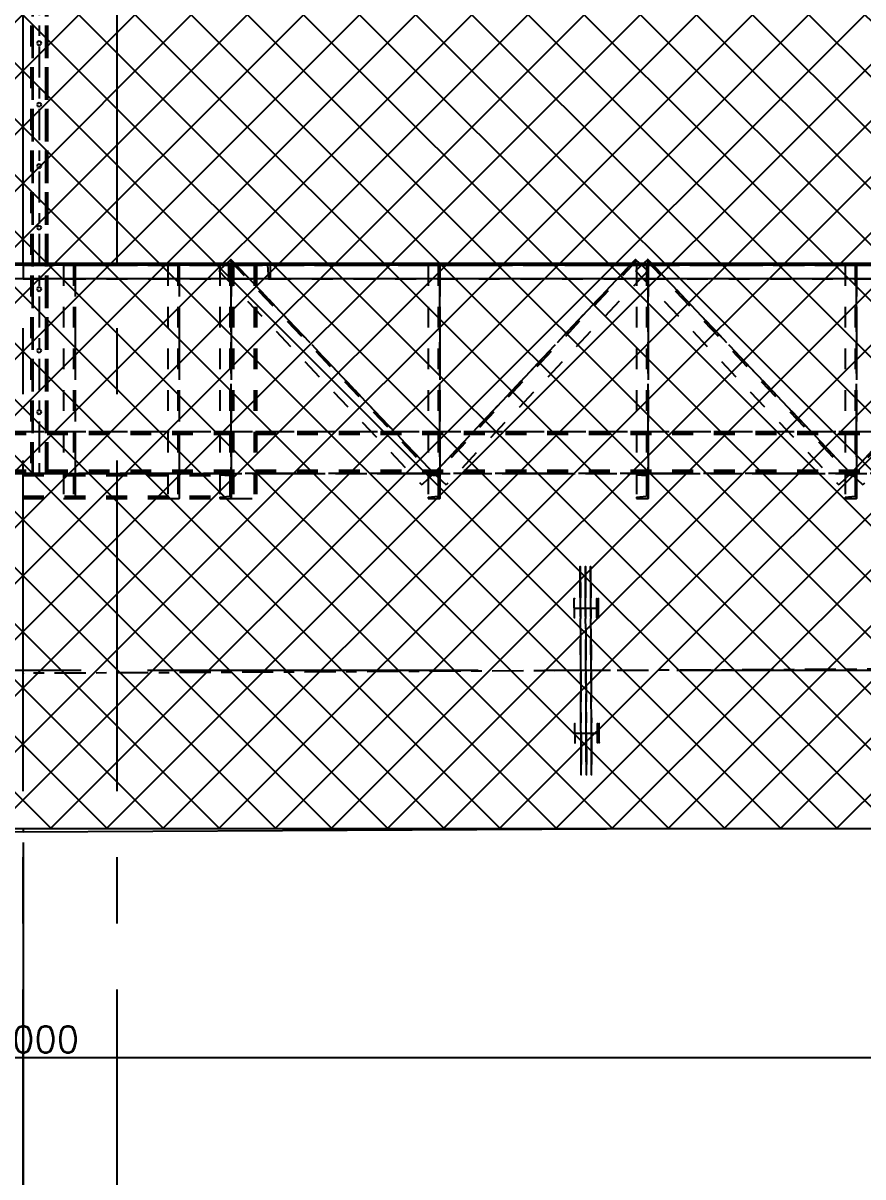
# Model space of a CAD drawing. Header units: millimetres. Extents: x 2368 to 8313, y 7493 to 11698.
# Drawn here: x 5216.6 to 5297.2, y 11022.9 to 11133.7 of the extents above; entities that cross this region are included whole.
import ezdxf

# ---------------------------------------------------------------- set-up
doc = ezdxf.new("R2010")
doc.units = ezdxf.units.MM
for name, pattern in [('CENTER', [50.8, 31.75, -6.35, 6.35, -6.35]), ('XKITLINE00', [0]), ('XKITLINE02', [4, 2, -2]), ('XKITLINE03', [6, 3, -1, 1, -1])]:
    doc.linetypes.add(name, pattern=pattern)
doc.styles.add('ROMANS', font='romans.shx')
doc.dimstyles.new('MD300', dxfattribs={"dimtxt": 2.5, "dimasz": 2.5, "dimexe": 1, "dimexo": 1, "dimgap": 0.5, "dimtad": 1, "dimdec": 1, "dimlfac": 50, "dimrnd": 0.5, "dimdsep": 46, "dimtxsty": 'ROMANS', "dimcen": 1, "dimclrd": 146, "dimclre": 146, "dimclrt": 30, "dimadec": 1, "dimazin": 2, "dimtfac": 1, "dimtdec": 1, "dimtmove": 0, "dimatfit": 1, "dimfxl": 1, "dimtolj": 1, "dimtzin": 0, "dimlwd": -1, "dimlwe": -1, "dimarcsym": 0})

# ---------------------------------------------------------------- blocks, each defined once
blk = doc.blocks.new('*D28')
at = {"color": 146, "transparency": 16777216}
for p, q in [((4264.13, 11249.2), (4264.13, 10991.04)), ((5216.59, 11054.98), (5216.59, 10991.04)), ((5214.09, 10992.04), (4266.63, 10992.04))]:
    blk.add_line(p, q, dxfattribs=at)
for points in [[(4266.63, 10992.45), (4266.63, 10991.62), (4264.13, 10992.04)], [(5214.09, 10992.45), (5214.09, 10991.62), (5216.59, 10992.04)]]:
    blk.add_solid(points, dxfattribs=at)
at = {"layer": 'Defpoints', "color": 0, "transparency": 16777216}
for p in [(4264.13, 11250.2), (5216.59, 11055.98), (4264.13, 10992.04)]:
    blk.add_point(p, dxfattribs=at)
at = {"color": 30, "transparency": 16777216, "insert": (4740.36, 10993.79), "char_height": 2.5, "attachment_point": 5, "style": 'ROMANS'}
blk.add_mtext('\\A1;47623', dxfattribs=at)
blk = doc.blocks.new('*D29')
at = {"color": 146, "transparency": 16777216}
for p, q in [((6169.05, 11249.2), (6169.05, 10991.04)), ((5216.59, 11053.98), (5216.59, 10991.04)), ((5219.09, 10992.04), (6166.55, 10992.04))]:
    blk.add_line(p, q, dxfattribs=at)
for points in [[(5219.09, 10992.45), (5219.09, 10991.62), (5216.59, 10992.04)], [(6166.55, 10992.45), (6166.55, 10991.62), (6169.05, 10992.04)]]:
    blk.add_solid(points, dxfattribs=at)
at = {"layer": 'Defpoints', "color": 0, "transparency": 16777216}
for p in [(6169.05, 11250.2), (5216.59, 11054.98), (6169.05, 10992.04)]:
    blk.add_point(p, dxfattribs=at)
at = {"color": 30, "transparency": 16777216, "insert": (5692.82, 10993.79), "char_height": 2.5, "attachment_point": 5, "style": 'ROMANS'}
blk.add_mtext('\\A1;47623', dxfattribs=at)
blk = doc.blocks.new('*D36')
at = {"color": 146, "transparency": 16777216}
for p, q in [((3888.59, 11276.27), (3888.59, 10979.26)), ((5216.59, 11054.98), (5216.59, 10979.26)), ((3891.09, 10980.26), (5214.09, 10980.26))]:
    blk.add_line(p, q, dxfattribs=at)
for points in [[(3891.09, 10980.68), (3891.09, 10979.85), (3888.59, 10980.26)], [(5214.09, 10980.68), (5214.09, 10979.85), (5216.59, 10980.26)]]:
    blk.add_solid(points, dxfattribs=at)
at = {"layer": 'Defpoints', "color": 0, "transparency": 16777216}
for p in [(3888.59, 11277.27), (5216.59, 11055.98), (5216.59, 10980.26)]:
    blk.add_point(p, dxfattribs=at)
at = {"color": 30, "transparency": 16777216, "insert": (4552.59, 10982.01), "char_height": 2.5, "attachment_point": 5, "style": 'ROMANS'}
blk.add_mtext('\\A1;66400', dxfattribs=at)
blk = doc.blocks.new('*D37')
at = {"color": 146, "transparency": 16777216}
for p, q in [((6544.58, 11276.27), (6544.58, 10979.26)), ((5216.59, 11053.98), (5216.59, 10979.26)), ((5219.09, 10980.26), (6542.08, 10980.26))]:
    blk.add_line(p, q, dxfattribs=at)
for points in [[(5219.09, 10980.68), (5219.09, 10979.85), (5216.59, 10980.26)], [(6542.08, 10980.68), (6542.08, 10979.85), (6544.58, 10980.26)]]:
    blk.add_solid(points, dxfattribs=at)
at = {"layer": 'Defpoints', "color": 0, "transparency": 16777216}
for p in [(6544.58, 11277.27), (5216.59, 11054.98), (6544.58, 10980.26)]:
    blk.add_point(p, dxfattribs=at)
at = {"color": 30, "transparency": 16777216, "insert": (5880.59, 10982.01), "char_height": 2.5, "attachment_point": 5, "style": 'ROMANS'}
blk.add_mtext('\\A1;66400', dxfattribs=at)
blk = doc.blocks.new('*D38')
at = {"color": 146, "transparency": 16777216}
for p, q in [((3888.58, 11276.27), (3888.58, 10968.16)), ((6544.59, 11276.27), (6544.59, 10968.16)), ((6542.09, 10969.16), (3891.08, 10969.16))]:
    blk.add_line(p, q, dxfattribs=at)
for points in [[(3891.08, 10969.58), (3891.08, 10968.75), (3888.58, 10969.16)], [(6542.09, 10969.58), (6542.09, 10968.75), (6544.59, 10969.16)]]:
    blk.add_solid(points, dxfattribs=at)
at = {"layer": 'Defpoints', "color": 0, "transparency": 16777216}
for p in [(3888.58, 11277.27), (6544.59, 11277.27), (3888.58, 10969.16)]:
    blk.add_point(p, dxfattribs=at)
at = {"color": 30, "transparency": 16777216, "insert": (5216.59, 10970.91), "char_height": 2.5, "attachment_point": 5, "style": 'ROMANS'}
blk.add_mtext('\\A1;132800', dxfattribs=at)
blk = doc.blocks.new('*D44')
at = {"color": 146, "transparency": 16777216}
for p, q in [((5086.59, 11055.61), (5086.59, 11033.33)), ((5346.59, 11055.28), (5346.59, 11033.33)), ((5089.09, 11034.33), (5344.09, 11034.33))]:
    blk.add_line(p, q, dxfattribs=at)
for points in [[(5089.09, 11034.75), (5089.09, 11033.92), (5086.59, 11034.33)], [(5344.09, 11034.75), (5344.09, 11033.92), (5346.59, 11034.33)]]:
    blk.add_solid(points, dxfattribs=at)
at = {"layer": 'Defpoints', "color": 0, "transparency": 16777216}
for p in [(5086.59, 11056.61), (5346.59, 11056.28), (5346.59, 11034.33)]:
    blk.add_point(p, dxfattribs=at)
at = {"color": 30, "transparency": 16777216, "insert": (5216.59, 11036.08), "char_height": 2.5, "attachment_point": 5, "style": 'ROMANS'}
blk.add_mtext('\\A1;13000', dxfattribs=at)

msp = doc.modelspace()

# ---------------------------------------------------------------- hatches: boundary and pattern name
h = msp.add_hatch()
h.set_pattern_fill('ANSI37', color=1, scale=1.2, style=0)
h.set_pattern_definition([(45, (2834.9725, 7335.82), (-2.6940768, 2.6940768), []), (135, (2834.9725, 7335.82), (-2.6940768, -2.6940768), [])])
h.paths.add_polyline_path([(5346.5882, 11056.2805), (5346.5882, 11216.2805), (5086.5882, 11216.2805), (5086.5882, 11056.2805)])

# ---------------------------------------------------------------- linework, layer by layer
at = {"color": 6, "linetype": 'CENTER'}
for p, q in [((5216.5882, 10907.5139), (5216.5882, 11508.9854)), ((5225.5882, 10907.5139), (5225.5882, 11495.735)), ((3247.3048, 11071.5205), (7181.1218, 11071.5205))]:
    msp.add_line(p, q, dxfattribs=at)
at = {"color": 3, "linetype": 'XKITLINE02'}
for p, q in [((5217.3122, 11293.4162), (5217.3122, 11090.4161)), ((5217.3122, 11293.4162), (5217.3122, 11090.4161)), ((5217.4362, 11293.4162), (5217.4362, 11090.4161)), ((5217.4986, 11293.4162), (5217.4986, 11090.4161)), ((5218.7258, 11293.4162), (5218.7258, 11090.4161)), ((5218.7882, 11293.4162), (5218.7882, 11090.4161)), ((5218.9122, 11293.4162), (5218.9122, 11090.4161)), ((5217.4362, 11216.2805), (5217.4362, 11090.4161)), ((5217.4986, 11216.2805), (5217.4986, 11090.4161)), ((5218.7258, 11216.2805), (5218.7258, 11090.4161)), ((5218.7882, 11216.2805), (5218.7882, 11090.4161)), ((5218.9122, 11216.2805), (5218.9122, 11090.4161)), ((5217.9707, 11131.8802), (5217.9122, 11131.7387)), ((5217.9707, 11131.8802), (5217.9122, 11131.7387)), ((5217.9122, 11131.7387), (5217.9707, 11131.5973)), ((5217.9122, 11131.7387), (5217.9707, 11131.5973)), ((5217.9707, 11131.8802), (5218.1122, 11131.9387)), ((5217.9707, 11131.8802), (5218.1122, 11131.9387)), ((5217.9707, 11131.5973), (5218.1122, 11131.5387)), ((5217.9707, 11131.5973), (5218.1122, 11131.5387)), ((5218.1122, 11131.9387), (5218.2536, 11131.8802)), ((5218.1122, 11131.9387), (5218.2536, 11131.8802)), ((5218.1122, 11131.5387), (5218.2536, 11131.5973)), ((5218.1122, 11131.5387), (5218.2536, 11131.5973)), ((5218.2536, 11131.8802), (5218.3122, 11131.7387)), ((5218.2536, 11131.8802), (5218.3122, 11131.7387)), ((5218.3122, 11131.7387), (5218.2536, 11131.5973)), ((5218.3122, 11131.7387), (5218.2536, 11131.5973)), ((5217.9707, 11125.9769), (5217.9122, 11125.8355)), ((5217.9707, 11125.9769), (5217.9122, 11125.8355)), ((5217.9707, 11125.9769), (5218.1122, 11126.0355)), ((5217.9707, 11125.9769), (5218.1122, 11126.0355)), ((5218.1122, 11126.0355), (5218.2536, 11125.9769)), ((5218.1122, 11126.0355), (5218.2536, 11125.9769)), ((5218.2536, 11125.9769), (5218.3122, 11125.8355)), ((5218.2536, 11125.9769), (5218.3122, 11125.8355)), ((5217.9122, 11125.8355), (5217.9707, 11125.6941)), ((5217.9122, 11125.8355), (5217.9707, 11125.6941)), ((5217.9707, 11125.6941), (5218.1122, 11125.6355)), ((5217.9707, 11125.6941), (5218.1122, 11125.6355)), ((5218.1122, 11125.6355), (5218.2536, 11125.6941)), ((5218.1122, 11125.6355), (5218.2536, 11125.6941)), ((5218.3122, 11125.8355), (5218.2536, 11125.6941)), ((5218.3122, 11125.8355), (5218.2536, 11125.6941)), ((5217.9707, 11120.0737), (5217.9122, 11119.9323)), ((5217.9707, 11120.0737), (5217.9122, 11119.9323)), ((5217.9122, 11119.9323), (5217.9707, 11119.7909)), ((5217.9122, 11119.9323), (5217.9707, 11119.7909)), ((5217.9707, 11120.0737), (5218.1122, 11120.1323)), ((5217.9707, 11120.0737), (5218.1122, 11120.1323)), ((5217.9707, 11119.7909), (5218.1122, 11119.7323)), ((5217.9707, 11119.7909), (5218.1122, 11119.7323)), ((5218.1122, 11120.1323), (5218.2536, 11120.0737)), ((5218.1122, 11120.1323), (5218.2536, 11120.0737)), ((5218.1122, 11119.7323), (5218.2536, 11119.7909)), ((5218.1122, 11119.7323), (5218.2536, 11119.7909)), ((5218.2536, 11120.0737), (5218.3122, 11119.9323)), ((5218.2536, 11120.0737), (5218.3122, 11119.9323)), ((5218.3122, 11119.9323), (5218.2536, 11119.7909)), ((5218.3122, 11119.9323), (5218.2536, 11119.7909)), ((5217.9707, 11114.1705), (5217.9122, 11114.0291)), ((5217.9707, 11114.1705), (5217.9122, 11114.0291)), ((5217.9122, 11114.0291), (5217.9707, 11113.8876)), ((5217.9122, 11114.0291), (5217.9707, 11113.8876)), ((5217.9707, 11114.1705), (5218.1122, 11114.2291)), ((5217.9707, 11114.1705), (5218.1122, 11114.2291)), ((5217.9707, 11113.8876), (5218.1122, 11113.8291)), ((5217.9707, 11113.8876), (5218.1122, 11113.8291)), ((5218.1122, 11114.2291), (5218.2536, 11114.1705)), ((5218.1122, 11114.2291), (5218.2536, 11114.1705)), ((5218.1122, 11113.8291), (5218.2536, 11113.8876)), ((5218.1122, 11113.8291), (5218.2536, 11113.8876)), ((5218.2536, 11114.1705), (5218.3122, 11114.0291)), ((5218.2536, 11114.1705), (5218.3122, 11114.0291)), ((5218.3122, 11114.0291), (5218.2536, 11113.8876)), ((5218.3122, 11114.0291), (5218.2536, 11113.8876)), ((5368.572, 11110.5862), (5060.5555, 11110.5862)), ((5368.572, 11110.4162), (5060.5555, 11110.4162)), ((5346.5882, 11110.5862), (5086.5882, 11110.5862)), ((5216.5881, 11110.5862), (5240.2994, 11110.5862)), ((5216.5881, 11110.5862), (5216.5881, 11109.0862)), ((5216.5881, 11110.4162), (5240.0229, 11110.4162)), ((5216.5881, 11110.4162), (5216.5881, 11109.0862)), ((5216.5883, 11110.5862), (5216.5883, 11109.0862)), ((5216.5883, 11110.4162), (5216.5883, 11109.0862)), ((5220.4593, 11110.4161), (5221.5593, 11110.4161)), ((5220.4593, 11110.4161), (5220.4593, 11088.0162)), ((5221.4193, 11110.4161), (5221.4193, 11088.0162)), ((5221.5593, 11110.4161), (5221.5593, 11088.0162)), ((5230.4593, 11110.4161), (5231.5593, 11110.4161)), ((5230.4593, 11110.4161), (5230.4593, 11088.0162)), ((5231.4193, 11110.4161), (5231.4193, 11088.0162)), ((5231.5593, 11110.4161), (5231.5593, 11088.0162)), ((5236.5192, 11110.9667), (5235.3582, 11109.8656)), ((5236.5192, 11110.9667), (5235.3583, 11109.8656)), ((5235.4591, 11110.4161), (5235.4591, 11088.0161)), ((5235.4591, 11110.4161), (5236.5591, 11110.4161)), ((5235.4591, 11110.4161), (5236.5592, 11110.4161)), ((5235.4591, 11110.4161), (5235.4592, 11090.4161)), ((5236.2991, 11110.5862), (5368.5721, 11110.5862)), ((5236.2991, 11110.5862), (5236.2991, 11109.0862)), ((5236.2991, 11110.5862), (5236.2991, 11109.0862)), ((5236.2991, 11110.5862), (5240.2994, 11110.5862)), ((5236.2993, 11110.5862), (5236.2993, 11109.0862)), ((5236.2993, 11110.5862), (5236.2993, 11109.0862)), ((5236.4031, 11110.8566), (5255.893, 11090.3061)), ((5236.4031, 11110.8566), (5255.893, 11090.3061)), ((5236.4191, 11110.4161), (5236.4191, 11088.0161)), ((5236.4191, 11110.4161), (5236.4192, 11090.4161)), ((5236.5755, 11110.4162), (5236.4691, 11109.0862)), ((5236.5755, 11110.4162), (5236.4691, 11109.0862)), ((5236.5757, 11110.4162), (5236.4693, 11109.0862)), ((5236.5757, 11110.4162), (5236.4693, 11109.0862)), ((5236.5192, 11110.9667), (5256.0091, 11090.4161)), ((5236.5192, 11110.9667), (5256.0091, 11090.4161)), ((5236.5591, 11110.4161), (5236.5591, 11088.0161)), ((5236.5591, 11110.4161), (5236.5592, 11090.4161)), ((5236.5592, 11110.4161), (5236.772, 11110.4161)), ((5236.5592, 11110.4161), (5238.9592, 11110.4161)), ((5236.5592, 11110.4161), (5236.5592, 11088.0162)), ((5236.5755, 11110.4162), (5368.5721, 11110.4162)), ((5236.5755, 11110.4162), (5240.0229, 11110.4162)), ((5236.6952, 11110.4161), (5236.6952, 11088.0162)), ((5236.772, 11110.4161), (5236.772, 11088.0162)), ((5238.7464, 11110.4161), (5238.7464, 11088.0162)), ((5238.8232, 11110.4161), (5238.8232, 11088.0162)), ((5238.9592, 11110.4161), (5238.9592, 11088.0162)), ((5240.0227, 11110.4162), (5240.1291, 11109.0862)), ((5240.0227, 11110.4162), (5240.1291, 11109.0862)), ((5240.0229, 11110.4162), (5240.1293, 11109.0862)), ((5240.0229, 11110.4162), (5240.1293, 11109.0862)), ((5240.2991, 11110.5862), (5240.2991, 11109.0862)), ((5240.2991, 11110.5862), (5240.2991, 11109.0862)), ((5240.2994, 11110.5862), (5240.2994, 11109.0862)), ((5240.2994, 11110.5862), (5240.2994, 11109.0862)), ((5255.4591, 11110.4161), (5255.4591, 11088.0161)), ((5255.4591, 11110.4161), (5256.5591, 11110.4161)), ((5255.4591, 11110.4161), (5256.5592, 11110.4161)), ((5255.4591, 11110.4161), (5255.4592, 11088.0162)), ((5275.3565, 11110.9644), (5256.0091, 11090.4161)), ((5275.3565, 11110.9644), (5256.0091, 11090.4161)), ((5275.473, 11110.8547), (5256.1256, 11090.3065)), ((5275.473, 11110.8547), (5256.1256, 11090.3065)), ((5256.4191, 11110.4161), (5256.4191, 11088.0161)), ((5256.4191, 11110.4161), (5256.4192, 11088.0162)), ((5256.5591, 11110.4161), (5256.5591, 11088.0161)), ((5256.5591, 11110.4161), (5256.5592, 11088.0162)), ((5275.3565, 11110.9644), (5276.5214, 11109.8675)), ((5275.3565, 11110.9644), (5276.5214, 11109.8675)), ((5276.5192, 11110.9666), (5275.3582, 11109.8656)), ((5276.5192, 11110.9666), (5275.3583, 11109.8656)), ((5275.4591, 11110.4161), (5276.5592, 11110.4161)), ((5275.4591, 11110.4161), (5275.4592, 11088.0162)), ((5275.4591, 11110.4161), (5275.4591, 11088.0161)), ((5275.4591, 11110.4161), (5276.5591, 11110.4161)), ((5276.4031, 11110.8565), (5295.893, 11090.306)), ((5276.4031, 11110.8565), (5295.893, 11090.306)), ((5276.4191, 11110.4161), (5276.4192, 11088.0162)), ((5276.4191, 11110.4161), (5276.4191, 11088.0161)), ((5276.5192, 11110.9666), (5296.0091, 11090.4161)), ((5276.5192, 11110.9666), (5296.0091, 11090.4161)), ((5276.5591, 11110.4161), (5276.5592, 11088.0162)), ((5276.5591, 11110.4161), (5276.5591, 11088.0161)), ((5295.4591, 11110.4161), (5295.4591, 11088.0161)), ((5295.4591, 11110.4161), (5296.5591, 11110.4161)), ((5295.4591, 11110.4161), (5296.5592, 11110.4161)), ((5295.4591, 11110.4161), (5295.4592, 11088.0162)), ((5315.3565, 11110.9644), (5296.0091, 11090.4161)), ((5315.3565, 11110.9644), (5296.0091, 11090.4161)), ((5315.473, 11110.8547), (5296.1256, 11090.3065)), ((5315.473, 11110.8547), (5296.1256, 11090.3065)), ((5296.4191, 11110.4161), (5296.4191, 11088.0161)), ((5296.4191, 11110.4161), (5296.4192, 11088.0162)), ((5296.5591, 11110.4161), (5296.5591, 11088.0161)), ((5296.5591, 11110.4161), (5296.5592, 11088.0162)), ((5235.3582, 11109.8656), (5254.8482, 11089.3151)), ((5235.3583, 11109.8656), (5254.8482, 11089.3151)), ((5276.5214, 11109.8675), (5257.174, 11089.3193)), ((5276.5214, 11109.8675), (5257.174, 11089.3193)), ((5275.3582, 11109.8656), (5294.8482, 11089.3151)), ((5275.3583, 11109.8656), (5294.8482, 11089.3151)), ((5316.5214, 11109.8675), (5297.174, 11089.3193)), ((5368.572, 11109.0862), (5060.5555, 11109.0862)), ((5346.5882, 11109.0862), (5086.5882, 11109.0862)), ((5216.5881, 11109.0862), (5240.2994, 11109.0862)), ((5217.9707, 11108.2673), (5217.9122, 11108.1258)), ((5217.9707, 11108.2673), (5217.9122, 11108.1258)), ((5217.9707, 11108.2673), (5218.1122, 11108.3258)), ((5217.9707, 11108.2673), (5218.1122, 11108.3258)), ((5218.1122, 11108.3258), (5218.2536, 11108.2673)), ((5218.1122, 11108.3258), (5218.2536, 11108.2673)), ((5218.2536, 11108.2673), (5218.3122, 11108.1258)), ((5218.2536, 11108.2673), (5218.3122, 11108.1258)), ((5236.2991, 11109.0862), (5368.5721, 11109.0862)), ((5236.2991, 11109.0862), (5236.4693, 11109.0862)), ((5236.2993, 11109.0862), (5236.4693, 11109.0862)), ((5240.1291, 11109.0862), (5240.2994, 11109.0862)), ((5217.9122, 11108.1258), (5217.9707, 11107.9844)), ((5217.9122, 11108.1258), (5217.9707, 11107.9844)), ((5217.9707, 11107.9844), (5218.1122, 11107.9258)), ((5217.9707, 11107.9844), (5218.1122, 11107.9258)), ((5218.1122, 11107.9258), (5218.2536, 11107.9844)), ((5218.1122, 11107.9258), (5218.2536, 11107.9844)), ((5218.3122, 11108.1258), (5218.2536, 11107.9844)), ((5218.3122, 11108.1258), (5218.2536, 11107.9844)), ((5217.9707, 11102.364), (5217.9122, 11102.2226)), ((5217.9707, 11102.364), (5217.9122, 11102.2226)), ((5217.9122, 11102.2226), (5217.9707, 11102.0812)), ((5217.9122, 11102.2226), (5217.9707, 11102.0812)), ((5217.9707, 11102.364), (5218.1122, 11102.4226)), ((5217.9707, 11102.364), (5218.1122, 11102.4226)), ((5217.9707, 11102.0812), (5218.1122, 11102.0226)), ((5217.9707, 11102.0812), (5218.1122, 11102.0226)), ((5218.1122, 11102.4226), (5218.2536, 11102.364)), ((5218.1122, 11102.4226), (5218.2536, 11102.364)), ((5218.1122, 11102.0226), (5218.2536, 11102.0812)), ((5218.1122, 11102.0226), (5218.2536, 11102.0812)), ((5218.2536, 11102.364), (5218.3122, 11102.2226)), ((5218.2536, 11102.364), (5218.3122, 11102.2226)), ((5218.3122, 11102.2226), (5218.2536, 11102.0812)), ((5218.3122, 11102.2226), (5218.2536, 11102.0812)), ((5217.9707, 11096.4608), (5217.9122, 11096.3194)), ((5217.9707, 11096.4608), (5217.9122, 11096.3194)), ((5217.9122, 11096.3194), (5217.9707, 11096.178)), ((5217.9122, 11096.3194), (5217.9707, 11096.178)), ((5217.9707, 11096.4608), (5218.1122, 11096.5194)), ((5217.9707, 11096.4608), (5218.1122, 11096.5194)), ((5217.9707, 11096.178), (5218.1122, 11096.1194)), ((5217.9707, 11096.178), (5218.1122, 11096.1194)), ((5218.1122, 11096.5194), (5218.2536, 11096.4608)), ((5218.1122, 11096.5194), (5218.2536, 11096.4608)), ((5218.1122, 11096.1194), (5218.2536, 11096.178)), ((5218.1122, 11096.1194), (5218.2536, 11096.178)), ((5218.2536, 11096.4608), (5218.3122, 11096.3194)), ((5218.2536, 11096.4608), (5218.3122, 11096.3194)), ((5218.3122, 11096.3194), (5218.2536, 11096.178)), ((5218.3122, 11096.3194), (5218.2536, 11096.178)), ((5368.8773, 11094.4162), (5060.5555, 11094.4162)), ((5368.8773, 11094.4162), (5060.5555, 11094.4162)), ((5368.8773, 11094.2462), (5060.5555, 11094.2462)), ((5368.8773, 11094.2462), (5060.5555, 11094.2462)), ((5368.8773, 11094.1398), (5060.5555, 11094.1398)), ((5368.8773, 11094.1398), (5060.5555, 11094.1398)), ((5346.5882, 11094.4162), (5086.5882, 11094.4162)), ((5368.8773, 11090.6926), (5060.5555, 11090.6926)), ((5368.8773, 11090.6926), (5060.5555, 11090.6926)), ((5368.8773, 11090.5862), (5060.5555, 11090.5862)), ((5368.8773, 11090.5862), (5060.5555, 11090.5862)), ((5364.6959, 11090.4161), (5060.5555, 11090.4161)), ((5368.8773, 11090.4161), (5060.5555, 11090.4161)), ((5086.5882, 11090.4161), (5346.5882, 11090.4161)), ((5216.5593, 11090.4161), (5236.5593, 11090.4161)), ((5216.5593, 11090.2802), (5236.5593, 11090.2802)), ((5216.5593, 11090.2034), (5236.5593, 11090.2034)), ((5217.3122, 11090.4161), (5218.9122, 11090.4161)), ((5217.3122, 11090.4161), (5218.9122, 11090.4161)), ((5235.4591, 11090.4161), (5235.4591, 11090.2802)), ((5235.4591, 11090.4161), (5236.5593, 11090.4161)), ((5235.4591, 11090.2802), (5236.4191, 11090.2034)), ((5235.4591, 11090.2802), (5235.4593, 11090.2802)), ((5235.4592, 11090.4161), (5236.5592, 11090.4161)), ((5235.4593, 11090.4161), (5235.4593, 11090.2802)), ((5235.4593, 11090.2802), (5236.4193, 11090.2034)), ((5236.4191, 11090.2034), (5236.4191, 11088.229)), ((5236.4191, 11090.2034), (5236.4193, 11090.2034)), ((5236.4193, 11090.2034), (5236.4193, 11088.229)), ((5236.5591, 11090.4161), (5236.5591, 11088.0161)), ((5236.5593, 11090.4161), (5236.5593, 11090.2034)), ((5236.5593, 11090.4161), (5236.5593, 11088.0161)), ((5236.5593, 11090.4161), (5236.5593, 11088.0161)), ((5256.0091, 11090.4161), (5254.8482, 11089.3151)), ((5256.0091, 11090.4161), (5254.8482, 11089.3151)), ((5255.4591, 11090.4161), (5255.4591, 11090.2802)), ((5255.4591, 11090.4161), (5256.5591, 11090.4161)), ((5255.4591, 11090.4161), (5255.4591, 11090.2802)), ((5255.4591, 11090.2802), (5256.4191, 11090.2034)), ((5255.4591, 11090.2802), (5255.4591, 11090.2802)), ((5255.4591, 11090.2802), (5256.4191, 11090.2034)), ((5256.0091, 11090.4161), (5257.174, 11089.3193)), ((5256.0091, 11090.4161), (5257.174, 11089.3193)), ((5256.4191, 11090.2034), (5256.4191, 11088.229)), ((5256.4191, 11090.2034), (5256.4191, 11090.2034)), ((5256.4191, 11090.2034), (5256.4191, 11088.229)), ((5256.5591, 11090.4161), (5256.5591, 11088.0161)), ((5256.5591, 11090.4161), (5256.5591, 11088.0161)), ((5275.4591, 11090.4161), (5275.4591, 11090.2802)), ((5275.4591, 11090.4161), (5276.5591, 11090.4161)), ((5275.4591, 11090.4161), (5275.4591, 11090.2802)), ((5275.4591, 11090.2802), (5276.4191, 11090.2034)), ((5275.4591, 11090.2802), (5275.4591, 11090.2802)), ((5275.4591, 11090.2802), (5276.4191, 11090.2034)), ((5276.4191, 11090.2034), (5276.4191, 11088.229)), ((5276.4191, 11090.2034), (5276.4191, 11090.2034)), ((5276.4191, 11090.2034), (5276.4191, 11088.229)), ((5276.5591, 11090.4161), (5276.5591, 11088.0161)), ((5276.5591, 11090.4161), (5276.5591, 11088.0161)), ((5296.0091, 11090.4161), (5294.8482, 11089.3151)), ((5296.0091, 11090.4161), (5294.8482, 11089.3151)), ((5295.4591, 11090.4161), (5295.4591, 11090.2802)), ((5295.4591, 11090.4161), (5296.5591, 11090.4161)), ((5295.4591, 11090.4161), (5295.4591, 11090.2802)), ((5295.4591, 11090.2802), (5296.4191, 11090.2034)), ((5295.4591, 11090.2802), (5295.4591, 11090.2802)), ((5295.4591, 11090.2802), (5296.4191, 11090.2034)), ((5296.0091, 11090.4161), (5297.174, 11089.3193)), ((5296.0091, 11090.4161), (5297.174, 11089.3193)), ((5296.4191, 11090.2034), (5296.4191, 11088.229)), ((5296.4191, 11090.2034), (5296.4191, 11090.2034)), ((5296.4191, 11090.2034), (5296.4191, 11088.229)), ((5296.5591, 11090.4161), (5296.5591, 11088.0161)), ((5296.5591, 11090.4161), (5296.5591, 11088.0161)), ((5216.5593, 11088.229), (5236.5593, 11088.229)), ((5216.5593, 11088.1522), (5236.5593, 11088.1522)), ((5216.5593, 11088.0161), (5236.5593, 11088.0161)), ((5220.4593, 11088.0162), (5221.5593, 11088.0162)), ((5230.4593, 11088.0162), (5231.5593, 11088.0162)), ((5235.4591, 11088.1522), (5236.4191, 11088.229)), ((5235.4591, 11088.1522), (5235.4591, 11088.0161)), ((5235.4591, 11088.1522), (5235.4593, 11088.1522)), ((5235.4591, 11088.0161), (5236.5593, 11088.0161)), ((5235.4591, 11088.0161), (5236.5591, 11088.0161)), ((5235.4593, 11088.1522), (5236.4193, 11088.229)), ((5235.4593, 11088.1522), (5235.4593, 11088.0161)), ((5236.4191, 11088.229), (5236.4193, 11088.229)), ((5236.5592, 11088.0162), (5236.772, 11088.0162)), ((5236.5592, 11088.0162), (5238.9592, 11088.0162)), ((5255.4591, 11088.1522), (5256.4191, 11088.229)), ((5255.4591, 11088.1522), (5256.4191, 11088.229)), ((5255.4591, 11088.1522), (5255.4591, 11088.0161)), ((5255.4591, 11088.1522), (5255.4591, 11088.1522)), ((5255.4591, 11088.1522), (5255.4591, 11088.0161)), ((5255.4591, 11088.0161), (5256.5591, 11088.0161)), ((5255.4591, 11088.0162), (5256.5592, 11088.0162)), ((5255.4591, 11088.0161), (5256.5591, 11088.0161)), ((5256.4191, 11088.229), (5256.4191, 11088.229)), ((5275.4591, 11088.1522), (5276.4191, 11088.229)), ((5275.4591, 11088.1522), (5276.4191, 11088.229)), ((5275.4591, 11088.1522), (5275.4591, 11088.0161)), ((5275.4591, 11088.1522), (5275.4591, 11088.1522)), ((5275.4591, 11088.1522), (5275.4591, 11088.0161)), ((5275.4591, 11088.0162), (5276.5592, 11088.0162)), ((5275.4591, 11088.0161), (5276.5591, 11088.0161)), ((5275.4591, 11088.0161), (5276.5591, 11088.0161)), ((5276.4191, 11088.229), (5276.4191, 11088.229)), ((5295.4591, 11088.1522), (5296.4191, 11088.229)), ((5295.4591, 11088.1522), (5296.4191, 11088.229)), ((5295.4591, 11088.1522), (5295.4591, 11088.0161)), ((5295.4591, 11088.1522), (5295.4591, 11088.1522)), ((5295.4591, 11088.1522), (5295.4591, 11088.0161)), ((5295.4591, 11088.0161), (5296.5591, 11088.0161)), ((5295.4591, 11088.0162), (5296.5592, 11088.0162)), ((5295.4591, 11088.0161), (5296.5591, 11088.0161)), ((5296.4191, 11088.229), (5296.4191, 11088.229))]:
    msp.add_line(p, q, dxfattribs=at)
at = {"color": 1, "linetype": 'XKITLINE03'}
for p, q in [((5218.1122, 11293.4162), (5218.1122, 11090.4161)), ((5060.5555, 11110.4162), (5368.572, 11110.4162)), ((5237.7593, 11110.4162), (5216.5882, 11110.4162)), ((5221.5593, 11110.4161), (5221.5593, 11088.0162)), ((5231.5593, 11110.4161), (5231.5593, 11088.0162)), ((5236.5192, 11110.9667), (5256.0091, 11090.4161)), ((5256.0091, 11090.4161), (5236.5192, 11110.9667)), ((5236.5591, 11088.0161), (5236.5591, 11110.4161)), ((5236.5591, 11110.4161), (5236.5592, 11090.4161)), ((5236.5592, 11110.4161), (5236.5592, 11088.0162)), ((5275.3565, 11110.9644), (5256.0091, 11090.4161)), ((5256.0091, 11090.4161), (5275.3565, 11110.9644)), ((5256.5591, 11088.0161), (5256.5591, 11110.4161)), ((5256.5591, 11110.4161), (5256.5591, 11088.0162)), ((5276.5192, 11110.9666), (5296.0091, 11090.4161)), ((5296.0091, 11090.4161), (5276.5192, 11110.9666)), ((5276.5591, 11110.4161), (5276.5591, 11088.0162)), ((5276.5591, 11088.0161), (5276.5591, 11110.4161)), ((5296.0091, 11090.4161), (5315.3565, 11110.9644)), ((5315.3565, 11110.9644), (5296.0091, 11090.4161)), ((5296.5591, 11088.0161), (5296.5591, 11110.4161)), ((5296.5591, 11110.4161), (5296.5591, 11088.0162)), ((5368.8773, 11090.4161), (5060.5555, 11090.4161)), ((5060.5555, 11090.4161), (5368.8773, 11090.4161)), ((5216.5593, 11090.4161), (5236.5593, 11090.4161)), ((5236.5591, 11090.4161), (5236.5593, 11090.4161)), ((5256.5591, 11090.4161), (5256.5591, 11090.4161)), ((5276.5591, 11090.4161), (5276.5591, 11090.4161)), ((5296.5591, 11090.4161), (5296.5591, 11090.4161))]:
    msp.add_line(p, q, dxfattribs=at)
at = {"color": 8, "linetype": 'XKITLINE03'}
for p, q in [((5270.053, 11079.0411), (5270.0412, 11081.4786)), ((5270.0412, 11081.4786), (5270.0412, 11081.4786)), ((5270.0412, 11081.4786), (5270.0894, 11071.4787)), ((5270.5529, 11079.0435), (5270.5412, 11081.481)), ((5270.5412, 11081.481), (5270.5412, 11081.481)), ((5270.5412, 11081.481), (5270.5894, 11071.4811)), ((5270.5412, 11081.481), (5270.5412, 11081.481)), ((5270.5412, 11081.481), (5270.5412, 11081.481)), ((5271.0529, 11079.0459), (5271.0412, 11081.4834)), ((5271.0412, 11081.4834), (5271.0412, 11081.4834)), ((5271.0412, 11081.4834), (5271.0894, 11071.4835)), ((5269.4849, 11076.5558), (5269.4761, 11078.3958)), ((5269.4761, 11078.3958), (5269.4761, 11078.3958)), ((5270.0584, 11077.918), (5270.053, 11079.0411)), ((5270.5584, 11077.9205), (5270.5529, 11079.0435)), ((5271.0584, 11077.9229), (5271.0529, 11079.0459)), ((5271.6449, 11076.5662), (5271.636, 11078.4062)), ((5271.636, 11078.4062), (5271.636, 11078.4062)), ((5271.8049, 11076.567), (5271.796, 11078.407)), ((5271.796, 11078.407), (5271.796, 11078.407)), ((5269.5605, 11077.4762), (5271.5605, 11077.4858)), ((5270.0643, 11076.6881), (5270.0584, 11077.918)), ((5270.5643, 11076.6905), (5270.5584, 11077.9205)), ((5271.0643, 11076.6929), (5271.0584, 11077.9229)), ((5269.4849, 11076.5558), (5269.4849, 11076.5558)), ((5270.0894, 11071.4787), (5270.0643, 11076.6881)), ((5270.5894, 11071.4811), (5270.5643, 11076.6905)), ((5271.0894, 11071.4835), (5271.0643, 11076.6929)), ((5271.6449, 11076.5662), (5271.6449, 11076.5662)), ((5271.8049, 11076.567), (5271.8049, 11076.567)), ((5006.5906, 11072.2337), (5216.5882, 11071.2206)), ((5006.5906, 11072.2337), (5216.5881, 11071.2206)), ((5426.5857, 11072.2337), (5216.5882, 11071.2206)), ((5426.5858, 11072.2337), (5216.5882, 11071.2206)), ((5270.1146, 11066.2693), (5270.0894, 11071.4787)), ((5270.0894, 11071.4787), (5270.1377, 11061.4788)), ((5270.6146, 11066.2717), (5270.5894, 11071.4811)), ((5270.5894, 11071.4811), (5270.6377, 11061.4812)), ((5271.1146, 11066.2741), (5271.0894, 11071.4835)), ((5271.0894, 11071.4835), (5271.1377, 11061.4836)), ((5269.5428, 11064.556), (5269.534, 11066.3959)), ((5269.534, 11066.3959), (5269.534, 11066.3959)), ((5270.1205, 11065.0393), (5270.1146, 11066.2693)), ((5270.6205, 11065.0417), (5270.6146, 11066.2717)), ((5271.1205, 11065.0441), (5271.1146, 11066.2741)), ((5271.7028, 11064.5664), (5271.6939, 11066.4064)), ((5271.6939, 11066.4064), (5271.6939, 11066.4064)), ((5271.8628, 11064.5671), (5271.8539, 11066.4071)), ((5271.8539, 11066.4071), (5271.8539, 11066.4071)), ((5269.6184, 11065.4763), (5271.6184, 11065.486)), ((5270.1259, 11063.9163), (5270.1205, 11065.0393)), ((5270.6259, 11063.9187), (5270.6205, 11065.0417)), ((5271.1259, 11063.9211), (5271.1205, 11065.0441)), ((5269.5428, 11064.556), (5269.5428, 11064.556)), ((5270.1377, 11061.4788), (5270.1259, 11063.9163)), ((5270.6377, 11061.4812), (5270.6259, 11063.9187)), ((5271.1377, 11061.4836), (5271.1259, 11063.9211)), ((5271.7028, 11064.5664), (5271.7028, 11064.5664)), ((5271.8628, 11064.5671), (5271.8628, 11064.5671)), ((5270.6377, 11061.4812), (5270.6377, 11061.4812)), ((5270.6377, 11061.4812), (5270.6377, 11061.4812))]:
    msp.add_line(p, q, dxfattribs=at)
at = {"color": 8, "linetype": 'XKITLINE00'}
for p, q in [((5216.5882, 11055.9804), (5154.3718, 11056.2805)), ((5216.5882, 11056.2805), (5216.5882, 11056.2732)), ((5216.5882, 11056.2805), (5216.5882, 11056.0538)), ((5278.8046, 11056.2805), (5216.5882, 11055.9804)), ((5216.5882, 11056.2732), (5216.5882, 11055.9804)), ((5216.5882, 11056.0538), (5216.5882, 11055.9804))]:
    msp.add_line(p, q, dxfattribs=at)
at = {"color": 1}
msp.add_lwpolyline([(5086.5882, 11216.2805), (5346.5882, 11216.2805), (5346.5882, 11056.2805), (5086.5882, 11056.2805)], close=True, dxfattribs=at)
at = {"color": 1, "linetype": 'XKITLINE00'}
for centre in [(5216.5882, 11110.4162), (5221.5593, 11110.4161), (5231.5593, 11110.4161), (5236.5192, 11110.9667), (5236.5192, 11110.9667), (5236.5591, 11110.4161), (5236.5591, 11110.4161), (5236.5592, 11110.4161), (5237.7593, 11110.4162), (5256.5591, 11110.4161), (5256.5591, 11110.4161), (5275.3565, 11110.9644), (5275.3565, 11110.9644), (5276.5192, 11110.9666), (5276.5192, 11110.9666), (5276.5591, 11110.4161), (5276.5591, 11110.4161), (5296.5591, 11110.4161), (5296.5591, 11110.4161), (5218.1122, 11090.4161), (5236.5591, 11090.4161), (5236.5592, 11090.4161), (5236.5593, 11090.4161), (5256.0091, 11090.4161), (5256.0091, 11090.4161), (5256.0091, 11090.4161), (5256.0091, 11090.4161), (5256.5591, 11090.4161), (5276.5591, 11090.4161), (5296.0091, 11090.4161), (5296.0091, 11090.4161), (5296.0091, 11090.4161), (5296.0091, 11090.4161), (5296.5591, 11090.4161), (5221.5593, 11088.0162), (5231.5593, 11088.0162), (5236.5591, 11088.0161), (5236.5592, 11088.0162), (5256.5591, 11088.0161), (5256.5591, 11088.0162), (5276.5591, 11088.0162), (5276.5591, 11088.0161), (5296.5591, 11088.0161), (5296.5591, 11088.0162)]:
    msp.add_circle(centre, 0.004, dxfattribs=at)
at = {"color": 8, "linetype": 'XKITLINE00'}
for centre in [(5270.0412, 11081.4786), (5270.0412, 11081.4786), (5270.0412, 11081.4786), (5270.5412, 11081.481), (5270.5412, 11081.481), (5270.5412, 11081.481), (5270.5412, 11081.481), (5270.5412, 11081.481), (5271.0412, 11081.4834), (5271.0412, 11081.4834), (5271.0412, 11081.4834), (5269.4761, 11078.3958), (5269.4761, 11078.3958), (5270.053, 11079.0411), (5270.053, 11079.0411), (5270.5529, 11079.0435), (5270.5529, 11079.0435), (5271.0529, 11079.0459), (5271.0529, 11079.0459), (5271.636, 11078.4062), (5271.636, 11078.4062), (5271.796, 11078.407), (5271.796, 11078.407), (5269.5605, 11077.4762), (5270.0584, 11077.918), (5270.0584, 11077.918), (5270.5584, 11077.9205), (5270.5584, 11077.9205), (5271.0584, 11077.9229), (5271.0584, 11077.9229), (5271.5605, 11077.4858), (5269.4849, 11076.5558), (5269.4849, 11076.5558), (5270.0643, 11076.6881), (5270.0643, 11076.6881), (5270.5643, 11076.6905), (5270.5643, 11076.6905), (5271.0643, 11076.6929), (5271.0643, 11076.6929), (5271.6449, 11076.5662), (5271.6449, 11076.5662), (5271.8049, 11076.567), (5271.8049, 11076.567), (5216.5881, 11071.2206), (5216.5882, 11071.2206), (5216.5882, 11071.2206), (5216.5882, 11071.2206), (5270.0894, 11071.4787), (5270.0894, 11071.4787), (5270.0894, 11071.4787), (5270.0894, 11071.4787), (5270.5894, 11071.4811), (5270.5894, 11071.4811), (5270.5894, 11071.4811), (5270.5894, 11071.4811), (5271.0894, 11071.4835), (5271.0894, 11071.4835), (5271.0894, 11071.4835), (5271.0894, 11071.4835), (5269.534, 11066.3959), (5269.534, 11066.3959), (5270.1146, 11066.2693), (5270.1146, 11066.2693), (5270.6146, 11066.2717), (5270.6146, 11066.2717), (5271.1146, 11066.2741), (5271.1146, 11066.2741), (5271.6939, 11066.4064), (5271.6939, 11066.4064), (5271.8539, 11066.4071), (5271.8539, 11066.4071), (5269.6184, 11065.4763), (5270.1205, 11065.0393), (5270.1205, 11065.0393), (5270.6205, 11065.0417), (5270.6205, 11065.0417), (5271.1205, 11065.0441), (5271.1205, 11065.0441), (5271.6184, 11065.486), (5269.5428, 11064.556), (5269.5428, 11064.556), (5270.1259, 11063.9163), (5270.1259, 11063.9163), (5270.6259, 11063.9187), (5270.6259, 11063.9187), (5271.1259, 11063.9211), (5271.1259, 11063.9211), (5271.7028, 11064.5664), (5271.7028, 11064.5664), (5271.8628, 11064.5671), (5271.8628, 11064.5671), (5270.1377, 11061.4788), (5270.1377, 11061.4788), (5270.6377, 11061.4812), (5270.6377, 11061.4812), (5270.6377, 11061.4812), (5270.6377, 11061.4812), (5271.1377, 11061.4836), (5271.1377, 11061.4836)]:
    msp.add_circle(centre, 0.004, dxfattribs=at)

# ---------------------------------------------------------------- dimensions: what is measured, and where the dimension line sits
for base, p1, p2, picture, middle in [((3888.5836, 10969.1621), (6544.5882, 11277.2708), (3888.5836, 11277.2703), '*D38', (5216.5859, 10970.9121)), ((5216.5882, 10980.2647), (3888.5882, 11277.2717), (5216.5882, 11055.9804), '*D36', (4552.5882, 10982.0147)), ((6544.5838, 10980.2647), (5216.5882, 11054.9804), (6544.5838, 11277.2701), '*D37', (5880.586, 10982.0147)), ((4264.1289, 10992.0378), (5216.5882, 11055.9804), (4264.1289, 11250.201), '*D28', (4740.3585, 10993.7878)), ((6169.0475, 10992.0378), (5216.5882, 11054.9804), (6169.0475, 11250.197), '*D29', (5692.8178, 10993.7878)), ((5346.5882, 11034.3346), (5086.5882, 11056.6076), (5346.5882, 11056.2805), '*D44', (5216.5882, 11036.0846))]:
    dim = msp.add_linear_dim(base=base, p1=p1, p2=p2, dimstyle='MD300')
    dim.commit()
    dim.dimension.update_dxf_attribs({"geometry": picture, "text_midpoint": middle})

doc.saveas('drawing.dxf')
